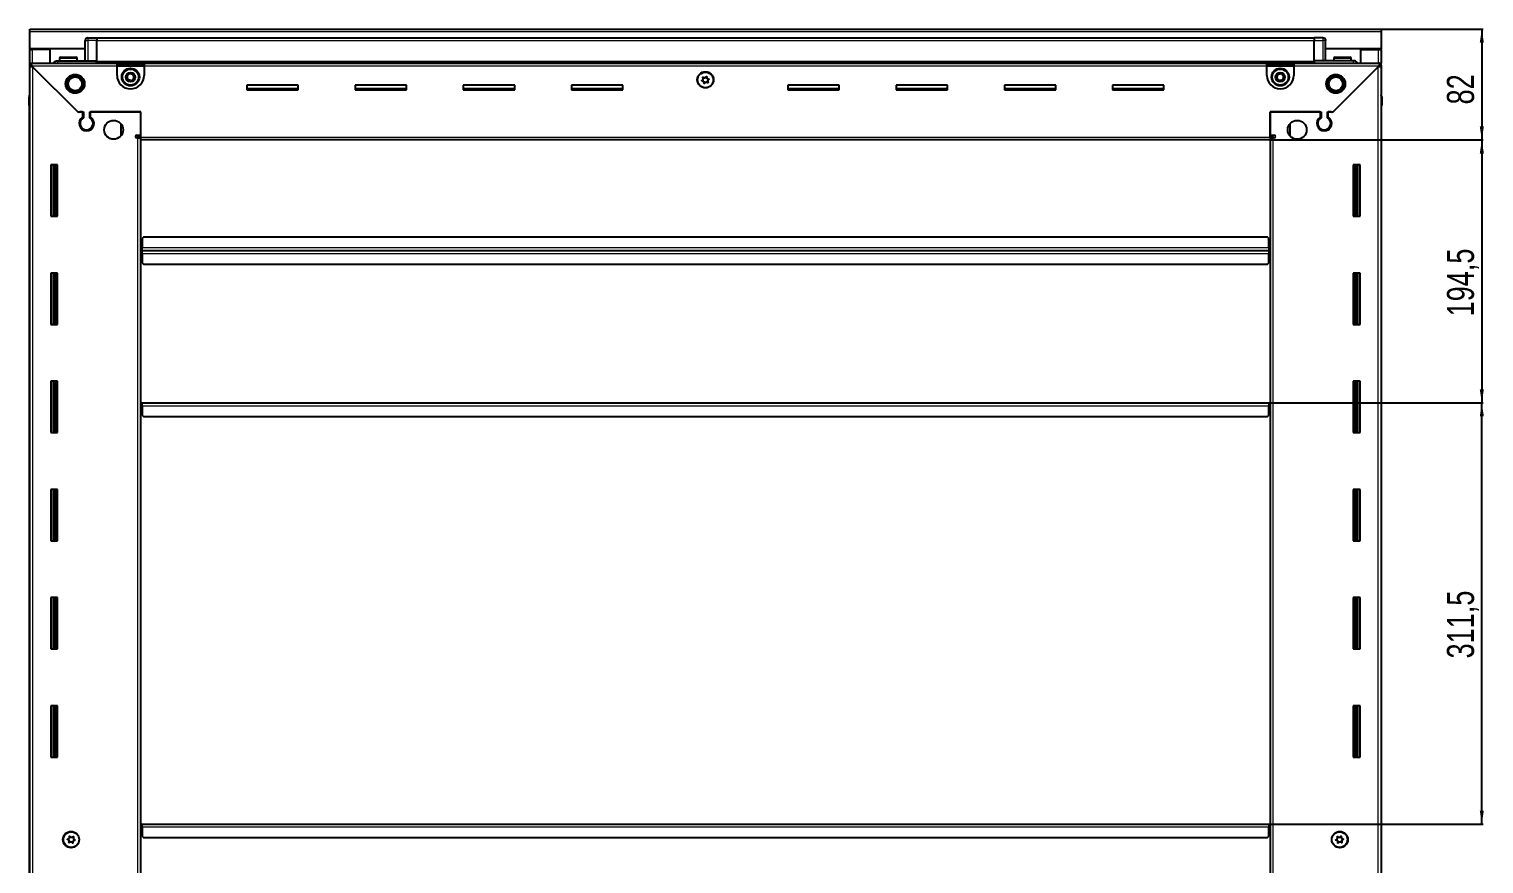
# Model space of a CAD drawing. Header units: millimetres. Extents: x -659 to 3992, y -2010 to 1584.
# Drawn here: x 2917 to 3992, y 755 to 1373 of the extents above; entities that cross this region are included whole.
import ezdxf

# ---------------------------------------------------------------- set-up
doc = ezdxf.new("R2010")
doc.units = ezdxf.units.MM
doc.layers.add('FORMAT', color=7, linetype='Continuous')
doc.styles.add('SLDTEXTSTYLE0', font='TXT', dxfattribs={"width": 0.75})
doc.dimstyles.new('SLDDIMSTYLE0', dxfattribs={"dimtxt": 20, "dimasz": 10, "dimexe": 0, "dimexo": 0.0625, "dimgap": 5, "dimtad": 2, "dimdec": 1, "dimrnd": 1e-09, "dimzin": 12, "dimdsep": 46, "dimtxsty": 'SLDTEXTSTYLE0', "dimsah": 1, "dimcen": 0.09, "dimadec": 0, "dimazin": 3, "dimtfac": 1, "dimtofl": 0, "dimtmove": 0, "dimatfit": 3, "dimfxl": 0, "dimfrac": 2, "dimtolj": 1, "dimtzin": 12, "dimarcsym": 0})

# ---------------------------------------------------------------- blocks, each defined once
blk = doc.blocks.new('_D_7')
at = {"layer": 'FORMAT'}
for p, q in [((3916.1, 1372.8), (3991.6, 1372.8)), ((3990.6, 1372.8), (3990.6, 1290.8)), ((3834.1, 1290.8), (3991.6, 1290.8))]:
    blk.add_line(p, q, dxfattribs=at)
for points in [[(3990.6, 1372.8), (3989.1, 1362.8), (3992.1, 1362.8)], [(3990.6, 1290.8), (3992.1, 1300.8), (3989.1, 1300.8)]]:
    blk.add_solid(points, dxfattribs=at)
at = {"layer": 'FORMAT', "insert": (3964.8, 1317.1), "char_height": 20, "attachment_point": 1, "rotation": 90, "style": 'SLDTEXTSTYLE0'}
blk.add_mtext('82', dxfattribs=at)
blk = doc.blocks.new('_D_8')
at = {"layer": 'FORMAT'}
for p, q in [((3833.1, 1096.3), (3991.6, 1096.3)), ((3990.6, 784.8), (3990.6, 1096.3)), ((3833.1, 784.8), (3991.6, 784.8))]:
    blk.add_line(p, q, dxfattribs=at)
for points in [[(3990.6, 1096.3), (3989.1, 1086.3), (3992.1, 1086.3)], [(3990.6, 784.8), (3992.1, 794.8), (3989.1, 794.8)]]:
    blk.add_solid(points, dxfattribs=at)
at = {"layer": 'FORMAT', "insert": (3964.8, 907.3), "char_height": 20, "attachment_point": 1, "rotation": 90, "style": 'SLDTEXTSTYLE0'}
blk.add_mtext('311,5', dxfattribs=at)
blk = doc.blocks.new('_D_9')
at = {"layer": 'FORMAT'}
for p, q in [((3834.1, 1290.8), (3991.6, 1290.8)), ((3990.6, 1290.8), (3990.6, 1096.3)), ((3833.1, 1096.3), (3991.6, 1096.3))]:
    blk.add_line(p, q, dxfattribs=at)
for points in [[(3990.6, 1290.8), (3989.1, 1280.8), (3992.1, 1280.8)], [(3990.6, 1096.3), (3992.1, 1106.3), (3989.1, 1106.3)]]:
    blk.add_solid(points, dxfattribs=at)
at = {"layer": 'FORMAT', "insert": (3964.8, 1160.3), "char_height": 20, "attachment_point": 1, "rotation": 90, "style": 'SLDTEXTSTYLE0'}
blk.add_mtext('194,5', dxfattribs=at)

msp = doc.modelspace()

# ---------------------------------------------------------------- linework, layer by layer
at = {"color": 7, "linetype": 'Continuous', "lineweight": 25}
for p, q in [((2917.1, 1372.83), (3916.1, 1372.83)), ((2917.1, 1370.73), (2917.1, 1372.83)), ((2917.1, 1358.33), (2917.1, 1370.73)), ((2960.1, 1366.33), (2966.6, 1366.33)), ((2960.1, 1366.33), (2966.6, 1366.33)), ((2966.6, 1366.33), (2966.6, 1366.33)), ((2966.6, 1366.33), (2966.6, 1366.33)), ((2966.6, 1366.33), (2966.6, 1364.33)), ((3866.6, 1366.18), (2966.6, 1366.18)), ((3866.6, 1366.33), (3866.6, 1366.33)), ((3873.1, 1366.33), (3866.6, 1366.33)), ((3873.1, 1366.33), (3866.6, 1366.33)), ((3866.6, 1366.33), (3866.6, 1364.33)), ((3916.1, 1372.83), (3916.1, 1370.73)), ((3916.1, 1370.73), (3916.1, 1358.33)), ((2958.1, 1358.33), (2917.1, 1358.33)), ((2917.1, 1357.83), (2917.1, 1358.33)), ((2917.1, 1357.83), (2919.2, 1357.83)), ((2917.1, 1347.58), (2917.1, 1357.83)), ((2918.6, 1357.83), (2918.6, 1358.33)), ((2932.1, 1357.83), (2919.2, 1357.83)), ((2932.1, 1347.58), (2932.1, 1357.83)), ((2958.1, 1349.33), (2958.1, 1364.33)), ((2958.78, 1365.83), (2958.78, 1365.83)), ((2966.6, 1349.33), (2966.6, 1364.33)), ((3866.6, 1349.33), (3866.6, 1364.33)), ((3875.1, 1364.33), (3875.1, 1364.33)), ((3875.1, 1349.33), (3875.1, 1364.33)), ((3916.1, 1358.33), (3875.1, 1358.33)), ((3901.1, 1357.83), (3914, 1357.83)), ((3901.1, 1347.58), (3901.1, 1357.83)), ((3914, 1357.83), (3916.1, 1357.83)), ((3914.6, 1357.83), (3914.6, 1358.33)), ((3916.1, 1357.83), (3916.1, 1358.33)), ((3916.1, 1357.83), (3916.1, 1347.58)), ((2917.1, 1346.08), (2917.1, 1347.58)), ((2917.1, 1347.58), (2918.1, 1347.58)), ((2917.1, 1345.58), (2917.1, 1346.08)), ((2917.1, 1346.08), (2918.1, 1346.08)), ((2917.1, 201.08), (2917.1, 1345.58)), ((2918.6, 1345.58), (2917.1, 1345.58)), ((2918.1, 1346.08), (2918.1, 1347.58)), ((2918.1, 1347.58), (2981.6, 1347.58)), ((2918.7, 1345.48), (2952.6, 1311.58)), ((2953.3, 1310.88), (2919.2, 1344.98)), ((2937.6, 1349.33), (2966.6, 1349.33)), ((2939.1, 1351.23), (2939.1, 1349.33)), ((2939.9, 1352.03), (2951.3, 1352.03)), ((2952.1, 1349.33), (2952.1, 1351.23)), ((2966.52, 1347.58), (2966.6, 1349.3)), ((2966.6, 1349.33), (2966.6, 1348.83)), ((2966.6, 1348.18), (3866.6, 1348.18)), ((2981.6, 1345.48), (2981.6, 1347.58)), ((2981.6, 1347.58), (3001.6, 1347.58)), ((2981.6, 1346.08), (3001.6, 1346.08)), ((2981.6, 1338.58), (2981.6, 1345.48)), ((3001.6, 1347.58), (3831.6, 1347.58)), ((3001.6, 1347.58), (3001.6, 1345.48)), ((3001.6, 1345.48), (3001.6, 1338.58)), ((3831.6, 1345.48), (3831.6, 1347.58)), ((3831.6, 1347.58), (3851.6, 1347.58)), ((3831.6, 1346.08), (3851.6, 1346.08)), ((3831.6, 1338.58), (3831.6, 1345.48)), ((3851.6, 1347.58), (3915.1, 1347.58)), ((3851.6, 1347.58), (3851.6, 1345.48)), ((3851.6, 1345.48), (3851.6, 1338.58)), ((3895.6, 1349.33), (3866.6, 1349.33)), ((3866.6, 1349.33), (3866.6, 1348.83)), ((3866.6, 1349.3), (3866.67, 1347.58)), ((3914, 1344.98), (3879.9, 1310.88)), ((3880.6, 1311.58), (3914.5, 1345.48)), ((3881.1, 1351.23), (3881.1, 1349.33)), ((3881.9, 1352.03), (3893.3, 1352.03)), ((3894.1, 1349.33), (3894.1, 1351.23)), ((3914.6, 1345.58), (3916.1, 1345.58)), ((3915.1, 1346.08), (3915.1, 1347.58)), ((3915.1, 1347.58), (3916.1, 1347.58)), ((3915.1, 1346.08), (3916.1, 1346.08)), ((3916.1, 1346.08), (3916.1, 1347.58)), ((3916.1, 1346.08), (3916.1, 1345.58)), ((3916.1, 1345.58), (3916.1, 201.08)), ((3115.6, 1331.33), (3077.6, 1331.33)), ((3077.6, 1331.33), (3077.6, 1327.83)), ((3115.6, 1328.58), (3077.6, 1328.58)), ((3077.6, 1327.83), (3115.6, 1327.83)), ((3115.6, 1327.83), (3115.6, 1331.33)), ((3195.6, 1331.33), (3157.6, 1331.33)), ((3157.6, 1331.33), (3157.6, 1327.83)), ((3195.6, 1328.58), (3157.6, 1328.58)), ((3157.6, 1327.83), (3195.6, 1327.83)), ((3195.6, 1327.83), (3195.6, 1331.33)), ((3275.6, 1331.33), (3237.6, 1331.33)), ((3237.6, 1331.33), (3237.6, 1327.83)), ((3275.6, 1328.58), (3237.6, 1328.58)), ((3237.6, 1327.83), (3275.6, 1327.83)), ((3275.6, 1327.83), (3275.6, 1331.33)), ((3355.6, 1331.33), (3317.6, 1331.33)), ((3317.6, 1331.33), (3317.6, 1327.83)), ((3355.6, 1328.58), (3317.6, 1328.58)), ((3317.6, 1327.83), (3355.6, 1327.83)), ((3355.6, 1327.83), (3355.6, 1331.33)), ((3515.6, 1331.33), (3477.6, 1331.33)), ((3477.6, 1331.33), (3477.6, 1327.83)), ((3515.6, 1328.58), (3477.6, 1328.58)), ((3477.6, 1327.83), (3515.6, 1327.83)), ((3515.6, 1327.83), (3515.6, 1331.33)), ((3595.6, 1331.33), (3557.6, 1331.33)), ((3557.6, 1331.33), (3557.6, 1327.83)), ((3595.6, 1328.58), (3557.6, 1328.58)), ((3557.6, 1327.83), (3595.6, 1327.83)), ((3595.6, 1327.83), (3595.6, 1331.33)), ((3675.6, 1331.33), (3637.6, 1331.33)), ((3637.6, 1331.33), (3637.6, 1327.83)), ((3675.6, 1328.58), (3637.6, 1328.58)), ((3637.6, 1327.83), (3675.6, 1327.83)), ((3675.6, 1327.83), (3675.6, 1331.33)), ((3755.6, 1331.33), (3717.6, 1331.33)), ((3717.6, 1331.33), (3717.6, 1327.83)), ((3755.6, 1328.58), (3717.6, 1328.58)), ((3717.6, 1327.83), (3755.6, 1327.83)), ((3755.6, 1327.83), (3755.6, 1331.33)), ((3916.1, 1324.15), (3916.1, 1324.15)), ((2916.6, 1322.83), (2916.6, 1316.33)), ((2916.6, 1316.33), (2916.6, 1322.83)), ((2916.6, 1316.33), (2916.6, 1316.33)), ((2917.1, 1316.33), (2916.6, 1316.33)), ((2916.75, 1316.33), (2916.75, 230.33)), ((3916.1, 1316.33), (3916.6, 1316.33)), ((3916.45, 230.33), (3916.45, 1316.33)), ((3916.6, 1322.83), (3916.6, 1316.33)), ((3916.6, 1316.33), (3916.6, 1322.83)), ((3916.6, 1316.33), (3916.6, 1316.33)), ((3916.6, 1316.33), (3916.6, 1316.33)), ((2952.6, 1311.58), (2956.8, 1311.58)), ((2954, 1311.58), (2953.3, 1310.88)), ((2956.1, 1311.58), (2954, 1311.58)), ((2956.1, 1311.58), (2956.1, 1307.69)), ((2956.8, 1311.58), (2956.8, 1307.29)), ((2961.4, 1311.58), (2999.1, 1311.58)), ((2961.4, 1307.29), (2961.4, 1311.58)), ((2962.1, 1307.69), (2962.1, 1311.58)), ((2999.1, 1311.58), (2962.1, 1311.58)), ((2984.6, 1294), (2984.6, 1302.66)), ((2999.1, 1294.33), (2999.1, 1311.58)), ((2999.1, 1292.93), (2999.1, 1311.58)), ((3834.1, 1311.58), (3834.1, 1294.33)), ((3871.1, 1311.58), (3834.1, 1311.58)), ((3834.1, 1311.58), (3871.8, 1311.58)), ((3834.1, 1292.93), (3834.1, 1311.58)), ((3848.6, 1302.66), (3848.6, 1294)), ((3871.1, 1311.58), (3871.1, 1307.69)), ((3871.8, 1311.58), (3871.8, 1307.29)), ((3876.4, 1311.58), (3880.6, 1311.58)), ((3876.4, 1307.29), (3876.4, 1311.58)), ((3879.2, 1311.58), (3877.1, 1311.58)), ((3877.1, 1307.69), (3877.1, 1311.58)), ((3879.9, 1310.88), (3879.2, 1311.58)), ((2957.1, 1298.72), (2957.1, 1297.96)), ((2996.25, 1294.33), (2999.1, 1294.33)), ((2997, 1292.33), (2996.25, 1292.33)), ((2997, 1292.33), (2999.1, 1292.33)), ((2999.1, 1293.33), (2997.1, 1293.33)), ((2997.1, 1293.33), (2997.1, 1292.33)), ((2999.1, 1290.83), (2999.1, 1292.93)), ((2999.1, 255.83), (2999.1, 1290.83)), ((3834.1, 1290.83), (2999.1, 1290.83)), ((3834.1, 1294.33), (3836.95, 1294.33)), ((3836.1, 1293.33), (3834.1, 1293.33)), ((3834.1, 1292.93), (3834.1, 1290.83)), ((3834.1, 1292.33), (3836.2, 1292.33)), ((3834.1, 1290.83), (3834.1, 255.83)), ((3836.1, 1292.33), (3836.1, 1293.33)), ((3836.95, 1292.33), (3836.2, 1292.33)), ((3876.1, 1298.72), (3876.1, 1297.96)), ((2937.6, 1272.33), (2932.6, 1272.33)), ((2932.6, 1272.33), (2932.6, 1234.33)), ((2934.75, 1234.33), (2934.75, 1272.33)), ((2936.54, 1234.33), (2936.54, 1272.33)), ((2936.58, 1234.33), (2936.58, 1272.33)), ((2937.6, 1234.33), (2937.6, 1272.33)), ((3895.6, 1272.33), (3895.6, 1234.33)), ((3900.6, 1272.33), (3895.6, 1272.33)), ((3896.62, 1272.33), (3896.62, 1234.33)), ((3896.66, 1272.33), (3896.66, 1234.33)), ((3898.45, 1272.33), (3898.45, 1234.33)), ((3900.6, 1234.33), (3900.6, 1272.33)), ((2932.6, 1234.33), (2937.6, 1234.33)), ((3895.6, 1234.33), (3900.6, 1234.33)), ((3001.1, 1218.83), (3000.1, 1217.83)), ((3000.1, 1217.83), (3000.1, 1210.93)), ((3832.1, 1218.83), (3001.1, 1218.83)), ((3833.1, 1217.83), (3832.1, 1218.83)), ((3833.1, 1210.93), (3833.1, 1217.83)), ((2999.85, 1208.83), (2999.1, 1208.83)), ((3000.1, 1211.68), (2999.85, 1211.68)), ((2999.85, 1211.68), (2999.85, 1208.83)), ((2999.85, 1208.83), (2999.85, 1205.98)), ((2999.85, 1205.98), (3000.1, 1205.98)), ((3000.1, 1208.83), (3000.1, 1210.93)), ((3000.1, 1206.73), (3000.1, 1208.83)), ((3833.1, 1208.83), (3000.1, 1208.83)), ((3000.1, 1206.73), (3000.1, 1199.83)), ((3833.35, 1211.68), (3833.1, 1211.68)), ((3833.1, 1210.93), (3833.1, 1208.83)), ((3833.1, 1208.83), (3833.1, 1206.73)), ((3833.1, 1199.83), (3833.1, 1206.73)), ((3833.1, 1205.98), (3833.35, 1205.98)), ((3833.35, 1208.83), (3833.35, 1211.68)), ((3833.35, 1205.98), (3833.35, 1208.83)), ((3834.1, 1208.83), (3833.35, 1208.83)), ((3000.1, 1199.83), (3001.1, 1198.83)), ((3001.1, 1198.83), (3832.1, 1198.83)), ((3832.1, 1198.83), (3833.1, 1199.83)), ((2937.6, 1192.33), (2932.6, 1192.33)), ((2932.6, 1192.33), (2932.6, 1154.33)), ((2934.75, 1154.33), (2934.75, 1192.33)), ((2936.54, 1154.33), (2936.54, 1192.33)), ((2936.58, 1154.33), (2936.58, 1192.33)), ((2937.6, 1154.33), (2937.6, 1192.33)), ((3895.6, 1192.33), (3895.6, 1154.33)), ((3900.6, 1192.33), (3895.6, 1192.33)), ((3896.62, 1192.33), (3896.62, 1154.33)), ((3896.66, 1192.33), (3896.66, 1154.33)), ((3898.45, 1192.33), (3898.45, 1154.33)), ((3900.6, 1154.33), (3900.6, 1192.33)), ((2932.6, 1154.33), (2937.6, 1154.33)), ((3895.6, 1154.33), (3900.6, 1154.33)), ((2937.6, 1112.33), (2932.6, 1112.33)), ((2932.6, 1112.33), (2932.6, 1074.33)), ((2934.75, 1074.33), (2934.75, 1112.33)), ((2936.54, 1074.33), (2936.54, 1112.33)), ((2936.58, 1074.33), (2936.58, 1112.33)), ((2937.6, 1074.33), (2937.6, 1112.33)), ((3895.6, 1112.33), (3895.6, 1074.33)), ((3900.6, 1112.33), (3895.6, 1112.33)), ((3896.62, 1112.33), (3896.62, 1074.33)), ((3896.66, 1112.33), (3896.66, 1074.33)), ((3898.45, 1112.33), (3898.45, 1074.33)), ((3900.6, 1074.33), (3900.6, 1112.33)), ((2999.1, 1096.33), (2999.85, 1096.33)), ((2999.85, 1096.33), (2999.85, 1093.48)), ((2999.85, 1093.48), (3000.1, 1093.48)), ((3000.1, 1094.23), (3000.1, 1096.33)), ((3000.1, 1096.33), (3833.1, 1096.33)), ((3000.1, 1094.23), (3000.1, 1087.33)), ((3000.1, 1087.33), (3001.1, 1086.33)), ((3001.1, 1086.33), (3832.1, 1086.33)), ((3832.1, 1086.33), (3833.1, 1087.33)), ((3833.1, 1096.33), (3833.1, 1094.23)), ((3833.1, 1087.33), (3833.1, 1094.23)), ((3833.1, 1093.48), (3833.35, 1093.48)), ((3833.35, 1093.48), (3833.35, 1096.33)), ((3833.35, 1096.33), (3834.1, 1096.33)), ((2932.6, 1074.33), (2937.6, 1074.33)), ((3895.6, 1074.33), (3900.6, 1074.33)), ((2937.6, 1032.33), (2932.6, 1032.33)), ((2932.6, 1032.33), (2932.6, 994.33)), ((2934.75, 994.33), (2934.75, 1032.33)), ((2936.54, 994.33), (2936.54, 1032.33)), ((2936.58, 994.33), (2936.58, 1032.33)), ((2937.6, 994.33), (2937.6, 1032.33)), ((3895.6, 1032.33), (3895.6, 994.33)), ((3900.6, 1032.33), (3895.6, 1032.33)), ((3896.62, 1032.33), (3896.62, 994.33)), ((3896.66, 1032.33), (3896.66, 994.33)), ((3898.45, 1032.33), (3898.45, 994.33)), ((3900.6, 994.33), (3900.6, 1032.33)), ((2932.6, 994.33), (2937.6, 994.33)), ((3895.6, 994.33), (3900.6, 994.33)), ((2937.6, 952.33), (2932.6, 952.33)), ((2932.6, 952.33), (2932.6, 914.33)), ((2934.75, 914.33), (2934.75, 952.33)), ((2936.54, 914.33), (2936.54, 952.33)), ((2936.58, 914.33), (2936.58, 952.33)), ((2937.6, 914.33), (2937.6, 952.33)), ((3895.6, 952.33), (3895.6, 914.33)), ((3900.6, 952.33), (3895.6, 952.33)), ((3896.62, 952.33), (3896.62, 914.33)), ((3896.66, 952.33), (3896.66, 914.33)), ((3898.45, 952.33), (3898.45, 914.33)), ((3900.6, 914.33), (3900.6, 952.33)), ((2932.6, 914.33), (2937.6, 914.33)), ((3895.6, 914.33), (3900.6, 914.33)), ((2937.6, 872.33), (2932.6, 872.33)), ((2932.6, 872.33), (2932.6, 834.33)), ((2934.75, 834.33), (2934.75, 872.33)), ((2936.54, 834.33), (2936.54, 872.33)), ((2936.58, 834.33), (2936.58, 872.33)), ((2937.6, 834.33), (2937.6, 872.33)), ((3895.6, 872.33), (3895.6, 834.33)), ((3900.6, 872.33), (3895.6, 872.33)), ((3896.62, 872.33), (3896.62, 834.33)), ((3896.66, 872.33), (3896.66, 834.33)), ((3898.45, 872.33), (3898.45, 834.33)), ((3900.6, 834.33), (3900.6, 872.33)), ((2932.6, 834.33), (2937.6, 834.33)), ((3895.6, 834.33), (3900.6, 834.33)), ((2999.1, 784.83), (2999.85, 784.83)), ((2999.85, 784.83), (2999.85, 781.98)), ((2999.85, 781.98), (3000.1, 781.98)), ((3000.1, 782.73), (3000.1, 784.83)), ((3000.1, 784.83), (3833.1, 784.83)), ((3000.1, 782.73), (3000.1, 775.83)), ((3000.1, 775.83), (3001.1, 774.83)), ((3001.1, 774.83), (3832.1, 774.83)), ((3832.1, 774.83), (3833.1, 775.83)), ((3833.1, 784.83), (3833.1, 782.73)), ((3833.1, 775.83), (3833.1, 782.73)), ((3833.1, 781.98), (3833.35, 781.98)), ((3833.35, 781.98), (3833.35, 784.83)), ((3833.35, 784.83), (3834.1, 784.83))]:
    msp.add_line(p, q, dxfattribs=at)
at = {"color": 8, "linetype": 'Continuous', "lineweight": 18}
for p, q in [((3916.1, 1370.73), (2917.1, 1370.73)), ((2960.1, 1366.33), (2960.1, 1364.33)), ((3873.1, 1366.33), (3873.1, 1364.33)), ((2919.2, 1357.83), (2919.2, 1358.33)), ((2919.2, 1347.58), (2919.2, 1357.83)), ((2958.1, 1364.33), (2960.1, 1364.33)), ((2960.1, 1364.33), (2960.1, 1349.33)), ((2966.6, 1364.33), (2960.1, 1364.33)), ((3866.6, 1364.18), (2966.6, 1364.18)), ((3866.6, 1364.33), (3873.1, 1364.33)), ((3875.1, 1364.33), (3873.1, 1364.33)), ((3873.1, 1364.33), (3873.1, 1349.33)), ((3914, 1358.33), (3914, 1357.83)), ((3914, 1357.83), (3914, 1347.58)), ((2981.6, 1345.48), (2918.7, 1345.48)), ((2919.2, 1344.98), (2919.2, 201.68)), ((2939.1, 1351.23), (2952.1, 1351.23)), ((3866.6, 1348.83), (2966.6, 1348.83)), ((3866.6, 1347.59), (2966.6, 1347.59)), ((2981.6, 1345.48), (3001.6, 1345.48)), ((3831.6, 1345.48), (3001.6, 1345.48)), ((3831.6, 1345.48), (3851.6, 1345.48)), ((3914.5, 1345.48), (3851.6, 1345.48)), ((3881.1, 1351.23), (3894.1, 1351.23)), ((3914, 201.68), (3914, 1344.98)), ((2917.1, 1322.83), (2916.6, 1322.83)), ((3916.1, 1322.83), (3916.6, 1322.83)), ((2997, 254.33), (2997, 1292.33)), ((2999.1, 1292.93), (3834.1, 1292.93)), ((3836.2, 1292.33), (3836.2, 254.33)), ((2934.1, 1272.33), (2934.1, 1234.33)), ((2935.34, 1272.33), (2935.34, 1234.33)), ((3897.86, 1234.33), (3897.86, 1272.33)), ((3899.1, 1234.33), (3899.1, 1272.33)), ((3833.1, 1210.93), (3000.1, 1210.93)), ((3000.1, 1206.73), (3833.1, 1206.73)), ((2934.1, 1192.33), (2934.1, 1154.33)), ((2935.34, 1192.33), (2935.34, 1154.33)), ((3897.86, 1154.33), (3897.86, 1192.33)), ((3899.1, 1154.33), (3899.1, 1192.33)), ((2934.1, 1112.33), (2934.1, 1074.33)), ((2935.34, 1112.33), (2935.34, 1074.33)), ((3897.86, 1074.33), (3897.86, 1112.33)), ((3899.1, 1074.33), (3899.1, 1112.33)), ((3000.1, 1094.23), (3833.1, 1094.23)), ((2934.1, 1032.33), (2934.1, 994.33)), ((2935.34, 1032.33), (2935.34, 994.33)), ((3897.86, 994.33), (3897.86, 1032.33)), ((3899.1, 994.33), (3899.1, 1032.33)), ((2934.1, 952.33), (2934.1, 914.33)), ((2935.34, 952.33), (2935.34, 914.33)), ((3897.86, 914.33), (3897.86, 952.33)), ((3899.1, 914.33), (3899.1, 952.33)), ((2934.1, 872.33), (2934.1, 834.33)), ((2935.34, 872.33), (2935.34, 834.33)), ((3897.86, 834.33), (3897.86, 872.33)), ((3899.1, 834.33), (3899.1, 872.33)), ((3000.1, 782.73), (3833.1, 782.73))]:
    msp.add_line(p, q, dxfattribs=at)
at = {"color": 7, "linetype": 'Continuous', "lineweight": 25, "flags": 128}
msp.add_lwpolyline([(3874.95, 1365.08), (3875.06, 1364.72), (3875.1, 1364.33)], dxfattribs=at)
at = {"color": 7, "linetype": 'Continuous', "lineweight": 25}
for centre, radius in [((2950.6, 1332.33), 7), ((2950.6, 1332.33), 6.03), ((2950.6, 1332.33), 5.1), ((2991.6, 1337.33), 6.5), ((2991.6, 1337.33), 3.46), ((3416.6, 1335.33), 6), ((3416.6, 1335.18), 5.79), ((3416.6, 1335.18), 1.85), ((3841.6, 1337.33), 6.5), ((3841.6, 1337.33), 3.46), ((3882.6, 1332.33), 7), ((3882.6, 1332.33), 6.02), ((3882.6, 1332.33), 5.1), ((2979.1, 1298.33), 7), ((3854.1, 1298.33), 7), ((2947.6, 773.33), 6), ((2947.75, 773.33), 5.79), ((2947.75, 773.33), 1.85), ((3885.6, 773.33), 6), ((3885.45, 773.33), 5.79), ((3885.45, 773.33), 1.85)]:
    msp.add_circle(centre, radius, dxfattribs=at)
at = {"color": 8, "linetype": 'Continuous', "lineweight": 18}
for centre in [(2991.6, 1337.33), (3841.6, 1337.33)]:
    msp.add_circle(centre, 5.7, dxfattribs=at)
at = {"color": 7, "linetype": 'Continuous', "lineweight": 25}
for centre, radius, start, end in [((2960.1, 1364.33), 2, 90, 180), ((2960.1, 1364.33), 2, 123.94202, 131.40962), ((2960.1, 1364.33), 2, 90, 108.58003), ((3873.1, 1364.33), 2, 0, 90), ((2960.1, 1364.33), 2, 131.40962, 180), ((2939.9, 1351.23), 0.8, 90, 180), ((2951.3, 1351.23), 0.8, 0, 90), ((2957.9, 1349.53), 0.2, 270, 0), ((3875.3, 1349.53), 0.2, 180, 270), ((3881.9, 1351.23), 0.8, 90, 180), ((3893.3, 1351.23), 0.8, 0, 90), ((2991.6, 1338.58), 10, 180, 270), ((2991.6, 1337.33), 2.5, 134.01559, 194.01559), ((2991.6, 1337.33), 2.5, 194.01559, 254.01559), ((2991.6, 1337.33), 2.5, 74.01559, 134.01559), ((2991.6, 1337.33), 2.5, 254.01559, 314.01559), ((2991.6, 1338.58), 10, 270, 0), ((2991.6, 1337.33), 2.5, 14.01559, 74.01559), ((2991.6, 1337.33), 2.5, 314.01559, 14.01559), ((3841.6, 1338.58), 10, 180, 270), ((3841.6, 1337.33), 2.5, 160.11158, 220.11158), ((3841.6, 1337.33), 2.5, 100.11158, 160.11158), ((3841.6, 1337.33), 2.5, 220.11158, 280.11158), ((3841.6, 1337.33), 2.5, 40.11158, 100.11158), ((3841.6, 1338.58), 10, 270, 0), ((3841.6, 1337.33), 2.5, 280.11158, 340.11158), ((3841.6, 1337.33), 2.5, 340.11158, 40.11158), ((2918.6, 1322.83), 2, 138.59038, 180), ((3914.6, 1322.83), 2, 0, 41.40962), ((2959.1, 1303.08), 5.5, 123.05573, 56.94427), ((2959.1, 1303.08), 4.8, 118.63099, 61.36901), ((3874.1, 1303.08), 5.5, 123.05573, 56.94427), ((3874.1, 1303.08), 4.8, 118.63099, 61.36901), ((2996.25, 1293.33), 1, 90, 270), ((3836.95, 1293.33), 1, 270, 90)]:
    msp.add_arc(centre, radius, start, end, dxfattribs=at)
for points, knots in [([(2917.1, 1345.58), (2917.13, 1345.53), (2917.18, 1345.44), (2917.57, 1345.31), (2918.13, 1345.18), (2918.71, 1345.07), (2919.07, 1345), (2919.2, 1344.98)], [0, 0, 0, 0, 0.2302553, 0.4485219, 0.6667858, 0.8850496, 1, 1, 1, 1]), ([(2918.7, 1345.48), (2918.65, 1345.73), (2918.56, 1346.23), (2918.43, 1346.87), (2918.3, 1347.33), (2918.19, 1347.55), (2918.12, 1347.57), (2918.1, 1347.58)], [0, 0, 0, 0, 0.2302553, 0.4485219, 0.6667858, 0.8850496, 1, 1, 1, 1]), ([(2934.39, 1347.58), (2934.5, 1347.78), (2934.89, 1348.43), (2936.05, 1349.14), (2937.08, 1349.27), (2937.6, 1349.33)], [0, 0, 0, 0, 0.1822499, 0.5911249, 1, 1, 1, 1]), ([(2966.6, 1349.33), (2966.6, 1349.29), (2966.6, 1349.22), (2966.6, 1348.6), (2966.6, 1348.02), (2966.6, 1347.62), (2966.6, 1347.59)], [0, 0, 0, 0, 0.3242788, 0.6485576, 0.9728365, 1, 1, 1, 1]), ([(3866.6, 1349.33), (3866.6, 1349.29), (3866.6, 1349.22), (3866.6, 1348.6), (3866.6, 1348.02), (3866.6, 1347.62), (3866.6, 1347.59)], [0, 0, 0, 0, 0.3242788, 0.6485576, 0.9728365, 1, 1, 1, 1]), ([(3898.81, 1347.58), (3898.7, 1347.78), (3898.31, 1348.43), (3897.15, 1349.14), (3896.12, 1349.27), (3895.6, 1349.33)], [0, 0, 0, 0, 0.1822499, 0.5911249, 1, 1, 1, 1]), ([(3914, 1344.98), (3914.25, 1345.03), (3914.75, 1345.12), (3915.39, 1345.25), (3915.85, 1345.38), (3916.07, 1345.49), (3916.09, 1345.56), (3916.1, 1345.58)], [0, 0, 0, 0, 0.2302553, 0.4485219, 0.6667858, 0.8850496, 1, 1, 1, 1]), ([(3915.1, 1347.58), (3915.05, 1347.55), (3914.96, 1347.5), (3914.83, 1347.11), (3914.7, 1346.55), (3914.59, 1345.97), (3914.52, 1345.61), (3914.5, 1345.48)], [0, 0, 0, 0, 0.2302553, 0.4485219, 0.6667858, 0.8850496, 1, 1, 1, 1]), ([(2988.82, 1338.12), (2989.2, 1338.48), (2989.89, 1339.15), (2990.58, 1339.82), (2990.9, 1340.13)], [0, 0, 0, 0, 0.5346859, 1, 1, 1, 1]), ([(2989.52, 1335.32), (2989.44, 1335.66), (2989.24, 1336.46), (2989, 1337.42), (2988.86, 1338), (2988.82, 1338.12)], [0, 0, 0, 0, 0.36290056, 0.86687533, 1, 1, 1, 1]), ([(2992.3, 1334.53), (2991.8, 1334.67), (2990.88, 1334.94), (2989.95, 1335.2), (2989.52, 1335.32)], [0, 0, 0, 0, 0.5346859, 1, 1, 1, 1]), ([(2990.9, 1340.13), (2991.4, 1339.99), (2992.32, 1339.72), (2993.25, 1339.46), (2993.68, 1339.34)], [0, 0, 0, 0, 0.53468586, 1, 1, 1, 1]), ([(2994.38, 1336.53), (2994, 1336.18), (2993.31, 1335.51), (2992.62, 1334.84), (2992.3, 1334.53)], [0, 0, 0, 0, 0.5346859, 1, 1, 1, 1]), ([(2993.68, 1339.34), (2993.71, 1339.21), (2993.85, 1338.63), (2994.09, 1337.67), (2994.29, 1336.87), (2994.38, 1336.53)], [0, 0, 0, 0, 0.1331247, 0.6370994, 1, 1, 1, 1]), ([(3414.72, 1337.25), (3414.71, 1337.24), (3414.69, 1337.22), (3414.68, 1337.16), (3414.69, 1337.02), (3414.79, 1336.64), (3414.93, 1336.12), (3414.76, 1335.51), (3414.4, 1335.14), (3414.1, 1334.89), (3413.92, 1334.73), (3413.87, 1334.65), (3413.86, 1334.61), (3413.87, 1334.57), (3413.88, 1334.55), (3413.93, 1334.5), (3414.18, 1334.4), (3414.65, 1334.3), (3415.29, 1333.98), (3415.54, 1333.32), (3415.6, 1332.85), (3415.67, 1332.59), (3415.71, 1332.53), (3415.74, 1332.51), (3415.77, 1332.51), (3415.81, 1332.51), (3415.85, 1332.53), (3415.91, 1332.57), (3416.08, 1332.72), (3416.35, 1333), (3416.76, 1333.32), (3417.38, 1333.43), (3417.89, 1333.24), (3418.26, 1333.11), (3418.4, 1333.08), (3418.46, 1333.09), (3418.49, 1333.11), (3418.51, 1333.14), (3418.52, 1333.2), (3418.51, 1333.34), (3418.41, 1333.72), (3418.27, 1334.24), (3418.44, 1334.85), (3418.8, 1335.22), (3419.1, 1335.47), (3419.28, 1335.63), (3419.33, 1335.71), (3419.34, 1335.75), (3419.33, 1335.79), (3419.32, 1335.81), (3419.27, 1335.86), (3419.02, 1335.96), (3418.55, 1336.06), (3417.91, 1336.37), (3417.66, 1337.04), (3417.6, 1337.51), (3417.53, 1337.77), (3417.49, 1337.83), (3417.46, 1337.85), (3417.43, 1337.85), (3417.39, 1337.85), (3417.35, 1337.83), (3417.29, 1337.78), (3417.12, 1337.63), (3416.85, 1337.36), (3416.44, 1337.04), (3415.82, 1336.93), (3415.31, 1337.12), (3414.94, 1337.25), (3414.8, 1337.28), (3414.74, 1337.27), (3414.72, 1337.26), (3414.72, 1337.25)], [0, 0, 0, 0, 0.0020087, 0.00442, 0.0093647, 0.0255282, 0.0677053, 0.0957862, 0.1246456, 0.1503415, 0.1605194, 0.1633943, 0.1656965, 0.1672448, 0.1688741, 0.1707699, 0.1786058, 0.2119941, 0.2499945, 0.2879948, 0.3213831, 0.329219, 0.3311148, 0.3327441, 0.3342924, 0.3362166, 0.3385353, 0.3413178, 0.349662, 0.3753578, 0.4042173, 0.4322982, 0.4744753, 0.4906388, 0.4966691, 0.49844, 0.5, 0.5020087, 0.50442, 0.5093647, 0.5255282, 0.5677053, 0.5957862, 0.6246456, 0.6503415, 0.6605194, 0.6633943, 0.6656965, 0.6672448, 0.6688741, 0.6707699, 0.6786058, 0.7119941, 0.7499945, 0.7879948, 0.8213831, 0.829219, 0.8311148, 0.8327441, 0.8342924, 0.8362166, 0.8385353, 0.8413178, 0.849662, 0.8753578, 0.9042173, 0.9322982, 0.9744753, 0.9906388, 0.9966691, 0.99844, 1, 1, 1, 1]), ([(3838.76, 1336.82), (3838.8, 1336.94), (3839, 1337.5), (3839.34, 1338.44), (3839.62, 1339.21), (3839.74, 1339.54)], [0, 0, 0, 0, 0.1331247, 0.6370994, 1, 1, 1, 1]), ([(3840.62, 1334.62), (3840.29, 1335.01), (3839.66, 1335.75), (3839.05, 1336.48), (3838.76, 1336.82)], [0, 0, 0, 0, 0.5346859, 1, 1, 1, 1]), ([(3839.74, 1339.54), (3840.25, 1339.63), (3841.2, 1339.8), (3842.14, 1339.97), (3842.58, 1340.04)], [0, 0, 0, 0, 0.5346859, 1, 1, 1, 1]), ([(3843.46, 1335.12), (3842.95, 1335.03), (3842, 1334.86), (3841.06, 1334.69), (3840.62, 1334.62)], [0, 0, 0, 0, 0.53468586, 1, 1, 1, 1]), ([(3842.58, 1340.04), (3842.91, 1339.65), (3843.54, 1338.91), (3844.15, 1338.18), (3844.44, 1337.84)], [0, 0, 0, 0, 0.5346859, 1, 1, 1, 1]), ([(3844.44, 1337.84), (3844.32, 1337.51), (3844.04, 1336.74), (3843.71, 1335.8), (3843.5, 1335.24), (3843.46, 1335.12)], [0, 0, 0, 0, 0.3629006, 0.8668753, 1, 1, 1, 1]), ([(2949.39, 775.6), (2949.38, 775.61), (2949.35, 775.62), (2949.29, 775.62), (2949.15, 775.58), (2948.81, 775.4), (2948.32, 775.16), (2947.69, 775.2), (2947.25, 775.47), (2946.95, 775.72), (2946.75, 775.85), (2946.66, 775.89), (2946.62, 775.89), (2946.59, 775.88), (2946.57, 775.86), (2946.53, 775.8), (2946.49, 775.53), (2946.48, 775.06), (2946.31, 774.37), (2945.71, 773.98), (2945.26, 773.83), (2945.02, 773.7), (2944.98, 773.65), (2944.96, 773.62), (2944.96, 773.59), (2944.98, 773.56), (2945, 773.52), (2945.06, 773.46), (2945.24, 773.33), (2945.56, 773.12), (2945.96, 772.79), (2946.2, 772.2), (2946.12, 771.67), (2946.06, 771.28), (2946.07, 771.13), (2946.09, 771.08), (2946.11, 771.05), (2946.15, 771.04), (2946.21, 771.04), (2946.35, 771.08), (2946.69, 771.26), (2947.18, 771.5), (2947.81, 771.46), (2948.25, 771.19), (2948.55, 770.94), (2948.75, 770.81), (2948.84, 770.77), (2948.88, 770.77), (2948.91, 770.78), (2948.93, 770.8), (2948.97, 770.86), (2949.01, 771.13), (2949.02, 771.6), (2949.19, 772.29), (2949.79, 772.68), (2950.24, 772.83), (2950.48, 772.96), (2950.52, 773.01), (2950.54, 773.04), (2950.54, 773.07), (2950.52, 773.1), (2950.5, 773.14), (2950.44, 773.2), (2950.26, 773.33), (2949.94, 773.54), (2949.54, 773.87), (2949.3, 774.45), (2949.38, 774.99), (2949.44, 775.38), (2949.43, 775.53), (2949.41, 775.58), (2949.39, 775.6), (2949.39, 775.6)], [0, 0, 0, 0, 0.0020087, 0.00442, 0.0093647, 0.0255282, 0.0677053, 0.0957862, 0.1246456, 0.1503415, 0.1605194, 0.1633943, 0.1656965, 0.1672448, 0.1688741, 0.1707699, 0.1786058, 0.2119941, 0.2499945, 0.2879948, 0.3213831, 0.329219, 0.3311148, 0.3327441, 0.3342924, 0.3362166, 0.3385353, 0.3413178, 0.349662, 0.3753578, 0.4042173, 0.4322982, 0.4744753, 0.4906388, 0.4966691, 0.49844, 0.5, 0.5020087, 0.50442, 0.5093647, 0.5255282, 0.5677053, 0.5957862, 0.6246456, 0.6503415, 0.6605194, 0.6633943, 0.6656965, 0.6672448, 0.6688741, 0.6707699, 0.6786058, 0.7119941, 0.7499945, 0.7879948, 0.8213831, 0.829219, 0.8311148, 0.8327441, 0.8342924, 0.8362166, 0.8385353, 0.8413178, 0.849662, 0.8753578, 0.9042173, 0.9322982, 0.9744753, 0.9906388, 0.9966691, 0.99844, 1, 1, 1, 1]), ([(3883.81, 775.6), (3883.8, 775.59), (3883.79, 775.57), (3883.77, 775.52), (3883.76, 775.37), (3883.82, 774.99), (3883.9, 774.45), (3883.66, 773.87), (3883.26, 773.54), (3882.93, 773.33), (3882.74, 773.18), (3882.68, 773.11), (3882.66, 773.07), (3882.66, 773.04), (3882.68, 773.01), (3882.72, 772.96), (3882.96, 772.83), (3883.41, 772.68), (3884.01, 772.29), (3884.18, 771.6), (3884.19, 771.13), (3884.23, 770.86), (3884.27, 770.8), (3884.29, 770.78), (3884.32, 770.77), (3884.36, 770.77), (3884.4, 770.78), (3884.47, 770.82), (3884.66, 770.95), (3884.95, 771.19), (3885.39, 771.46), (3886.02, 771.5), (3886.51, 771.26), (3886.86, 771.08), (3887, 771.04), (3887.06, 771.04), (3887.09, 771.06), (3887.11, 771.09), (3887.13, 771.14), (3887.14, 771.29), (3887.08, 771.67), (3887, 772.2), (3887.24, 772.79), (3887.64, 773.12), (3887.97, 773.33), (3888.16, 773.48), (3888.22, 773.55), (3888.24, 773.59), (3888.24, 773.62), (3888.22, 773.65), (3888.18, 773.7), (3887.94, 773.83), (3887.49, 773.98), (3886.89, 774.37), (3886.72, 775.06), (3886.71, 775.53), (3886.67, 775.8), (3886.63, 775.86), (3886.61, 775.88), (3886.58, 775.89), (3886.54, 775.89), (3886.5, 775.88), (3886.43, 775.84), (3886.24, 775.71), (3885.95, 775.47), (3885.51, 775.2), (3884.88, 775.16), (3884.39, 775.4), (3884.04, 775.58), (3883.9, 775.62), (3883.84, 775.62), (3883.82, 775.61), (3883.81, 775.6)], [0, 0, 0, 0, 0.0020087, 0.00442, 0.0093647, 0.0255282, 0.0677053, 0.0957862, 0.1246456, 0.1503415, 0.1605194, 0.1633943, 0.1656965, 0.1672448, 0.1688741, 0.1707699, 0.1786058, 0.2119941, 0.2499945, 0.2879948, 0.3213831, 0.329219, 0.3311148, 0.3327441, 0.3342924, 0.3362166, 0.3385353, 0.3413178, 0.349662, 0.3753578, 0.4042173, 0.4322982, 0.4744753, 0.4906388, 0.4966691, 0.49844, 0.5, 0.5020087, 0.50442, 0.5093647, 0.5255282, 0.5677053, 0.5957862, 0.6246456, 0.6503415, 0.6605194, 0.6633943, 0.6656965, 0.6672448, 0.6688741, 0.6707699, 0.6786058, 0.7119941, 0.7499945, 0.7879948, 0.8213831, 0.829219, 0.8311148, 0.8327441, 0.8342924, 0.8362166, 0.8385353, 0.8413178, 0.849662, 0.8753578, 0.9042173, 0.9322982, 0.9744753, 0.9906388, 0.9966691, 0.99844, 1, 1, 1, 1])]:
    msp.add_open_spline(points, degree=3, knots=knots, dxfattribs=at)
for points in [[(2918.7, 1345.48), (2918.65, 1345.56), (2918.55, 1345.72), (2918.4, 1345.91), (2918.25, 1346.05), (2918.15, 1346.07), (2918.1, 1346.08)], [(2918.6, 1345.58), (2918.61, 1345.53), (2918.63, 1345.43), (2918.77, 1345.28), (2918.96, 1345.13), (2919.12, 1345.03), (2919.2, 1344.98)], [(3914, 1344.98), (3914.08, 1345.03), (3914.24, 1345.13), (3914.43, 1345.28), (3914.57, 1345.43), (3914.59, 1345.53), (3914.6, 1345.58)], [(3915.1, 1346.08), (3915.05, 1346.07), (3914.95, 1346.05), (3914.8, 1345.91), (3914.65, 1345.72), (3914.55, 1345.56), (3914.5, 1345.48)]]:
    msp.add_open_spline(points, degree=3, dxfattribs=at)
at = {"color": 8, "linetype": 'Continuous', "lineweight": 18}
for points in [[(2937.6, 1349.33), (2937.6, 1349.28), (2937.6, 1349.21), (2937.6, 1348.78), (2937.6, 1348.32), (2937.6, 1347.91), (2937.6, 1347.64), (2937.6, 1347.58)], [(3895.6, 1349.33), (3895.6, 1349.28), (3895.6, 1349.21), (3895.6, 1348.78), (3895.6, 1348.32), (3895.6, 1347.91), (3895.6, 1347.64), (3895.6, 1347.58)]]:
    msp.add_open_spline(points, degree=3, knots=[0, 0, 0, 0, 0.3597529, 0.5534142, 0.7511852, 0.9489563, 1, 1, 1, 1], dxfattribs=at)

# ---------------------------------------------------------------- dimensions: what is measured, and where the dimension line sits
at = {"layer": 'FORMAT'}
for base, p1, p2, picture, middle in [((3990.6, 1290.83), (3916.1, 1372.83), (3834.1, 1290.83), '_D_7', (3990.6, 1331.83)), ((3990.6, 1096.33), (3834.1, 1290.83), (3833.1, 1096.33), '_D_9', (3990.6, 1193.58)), ((3990.6, 1096.33), (3833.1, 784.83), (3833.1, 1096.33), '_D_8', (3990.6, 940.58))]:
    dim = msp.add_linear_dim(base=base, p1=p1, p2=p2, angle=90, dimstyle='SLDDIMSTYLE0', dxfattribs=at)
    dim.commit()
    dim.dimension.update_dxf_attribs({"geometry": picture, "text_midpoint": middle, "dimtype": 160})

doc.saveas('drawing.dxf')
